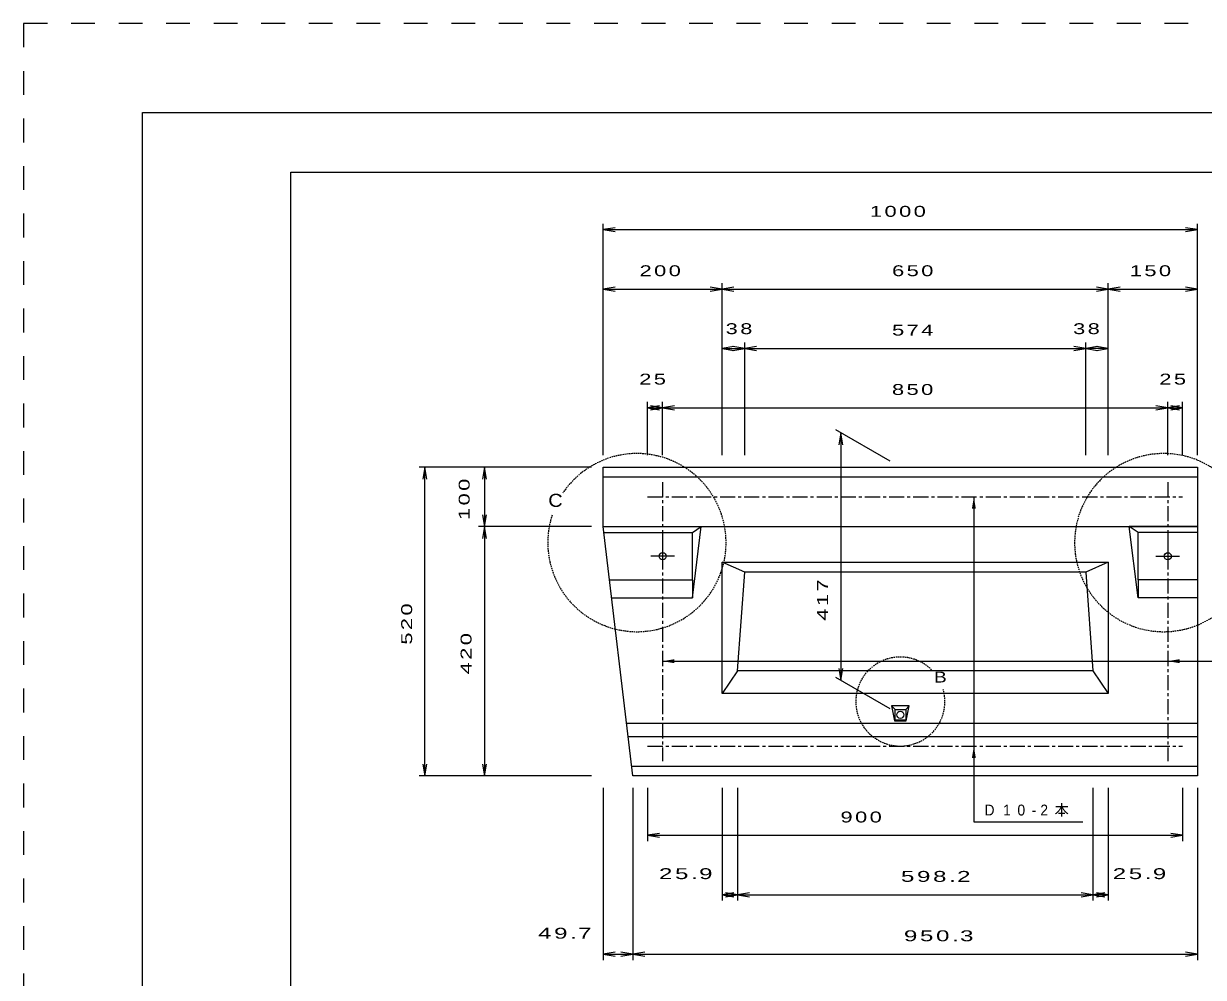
# Model space of a CAD drawing. Units: millimetres at full size, sheet at 1:10. Extents: x -200 to 4400, y -150 to 3120.
# Drawn here: x -200 to 1785, y 1514 to 3120 of the extents above; entities that cross this region are included whole.
import ezdxf
from ezdxf.enums import TextEntityAlignment as Align

# ---------------------------------------------------------------- set-up
doc = ezdxf.new("R2010")
doc.units = ezdxf.units.MM
doc.header["$LTSCALE"] = 10
for name, pattern in [('USER1', [8, 4, -4]), ('USER2', [0.375, 0.25, -0.125]), ('USER3', [4.064, 2.54, -0.508, 0.508, -0.508])]:
    doc.linetypes.add(name, pattern=pattern)
for name, color, linetype, lineweight in [('0_3', 7, 'Continuous', 13), ('V-nasSTD', 5, 'USER1', 13), ('中心線', 7, 'USER3', 13), ('実線', 2, 'Continuous', 13), ('寸法線', 2, 'Continuous', 13)]:
    doc.layers.add(name, color=color, linetype=linetype, lineweight=lineweight)
doc.styles.add('標準ベクトル', font='')
doc.styles.get('標準ベクトル').set_extended_font_data('標準ベクトル')

# ---------------------------------------------------------------- blocks, each defined once
blk = doc.blocks.new('open_arrow')
at = {"color": 0, "linetype": 'Continuous', "lineweight": -2}
blk.add_lwpolyline([(7.5, 1.25), (0, 0), (7.5, -1.25)], dxfattribs=at)
blk = doc.blocks.new('filled_arrow')
at = {"color": 0, "linetype": 'Continuous', "lineweight": -2}
blk.add_solid([(7.5, 1.25), (0, 0), (7.5, -1.25)], dxfattribs=at)

msp = doc.modelspace()

# ---------------------------------------------------------------- linework, layer by layer
at = {"layer": '0_3'}
for p, q in [((0, 0), (0, 2970)), ((0, 2970), (4200, 2970))]:
    msp.add_line(p, q, dxfattribs=at)
at = {"layer": '0_3', "color": 6}
for p, q in [((250, 100), (250, 2870)), ((250, 2870), (4100, 2870))]:
    msp.add_line(p, q, dxfattribs=at)
at = {"layer": 'V-nasSTD'}
for p, q in [((4400, 3120), (-200, 3120)), ((-200, 3120), (-200, -150))]:
    msp.add_line(p, q, dxfattribs=at)
at = {"layer": '中心線'}
for p, q in [((875.18, 2347.93), (875.18, 1877.93)), ((1725.48, 2347.93), (1725.48, 1877.93)), ((850.18, 2322.93), (1750.48, 2322.93)), ((850.18, 1902.93), (1750.48, 1902.93))]:
    msp.add_line(p, q, dxfattribs=at)
at = {"layer": '実線', "color": 6}
for p, q in [((775.48, 2272.93), (775.48, 2372.93)), ((775.48, 2372.93), (1775.48, 2372.93)), ((1775.48, 2372.93), (1775.48, 1852.93)), ((825.18, 1852.93), (775.48, 2272.93)), ((1775.48, 1852.93), (825.18, 1852.93))]:
    msp.add_line(p, q, dxfattribs=at)
at = {"layer": '実線'}
for p, q in [((775.48, 2356.93), (1775.48, 2356.93)), ((775.48, 2272.93), (1775.48, 2272.93)), ((925.48, 2262.93), (940.48, 2272.93)), ((1675.48, 2262.93), (1660.48, 2272.93)), ((776.66, 2262.93), (925.48, 2262.93)), ((925.48, 2182.93), (925.48, 2262.93)), ((1775.48, 2262.93), (1675.48, 2262.93)), ((1675.48, 2182.93), (1675.48, 2262.93)), ((875.48, 2242.93), (875.48, 2202.93)), ((1725.48, 2242.93), (1725.48, 2202.93)), ((895.48, 2222.93), (855.48, 2222.93)), ((1013.48, 2196.03), (975.48, 2212.93)), ((1625.48, 2212.93), (1587.48, 2196.03)), ((1705.48, 2222.93), (1745.48, 2222.93)), ((1001.38, 2029.93), (1013.48, 2196.03)), ((1587.48, 2196.03), (1013.48, 2196.03)), ((1587.48, 2196.03), (1599.58, 2029.93)), ((786.13, 2182.93), (925.48, 2182.93)), ((925.48, 2182.93), (925.48, 2152.93)), ((1775.48, 2182.93), (1675.48, 2182.93)), ((1675.48, 2182.93), (1675.48, 2152.93)), ((1001.38, 2029.93), (975.48, 1991.93)), ((1599.58, 2029.93), (1001.38, 2029.93)), ((1599.58, 2029.93), (1625.48, 1991.93)), ((1260.48, 1970.93), (1265.48, 1945.93)), ((1290.48, 1970.93), (1260.48, 1970.93)), ((1266.48, 1964.93), (1260.48, 1970.93)), ((1284.48, 1964.93), (1290.48, 1970.93)), ((1285.48, 1945.93), (1290.48, 1970.93)), ((1265.48, 1945.93), (1266.48, 1946.93)), ((1265.48, 1945.93), (1285.48, 1945.93)), ((1266.48, 1964.93), (1284.48, 1964.93)), ((1266.48, 1946.93), (1266.48, 1964.93)), ((1284.48, 1946.93), (1266.48, 1946.93)), ((1284.48, 1964.93), (1284.48, 1946.93)), ((1285.48, 1945.93), (1284.48, 1946.93)), ((814.64, 1941.99), (1775.48, 1941.99)), ((817.28, 1919.63), (1775.48, 1919.63)), ((823.2, 1869.63), (1775.48, 1869.63))]:
    msp.add_line(p, q, dxfattribs=at)
at = {"layer": '実線', "color": 7}
for p, q in [((775.48, 2272.93), (940.48, 2272.93)), ((925.48, 2152.93), (940.48, 2272.93)), ((1775.48, 2272.93), (1660.48, 2272.93)), ((1675.48, 2152.93), (1660.48, 2272.93)), ((789.68, 2152.93), (925.48, 2152.93)), ((1775.48, 2152.93), (1675.48, 2152.93))]:
    msp.add_line(p, q, dxfattribs=at)
msp.add_lwpolyline([(1625.48, 1991.93), (975.48, 1991.93), (975.48, 2212.93), (1625.48, 2212.93)], close=True, dxfattribs=at)
at = {"layer": '実線'}
for centre in [(875.48, 2222.93), (1725.48, 2222.93), (1275.48, 1955.93)]:
    msp.add_circle(centre, 6, dxfattribs=at)
at = {"layer": '寸法線'}
for p, q in [((775.48, 2392.93), (775.48, 2782.93)), ((1775.48, 2392.93), (1775.48, 2782.93)), ((775.48, 2772.93), (1775.48, 2772.93)), ((775.48, 2392.93), (775.48, 2682.93)), ((975.48, 2392.93), (975.48, 2682.93)), ((975.48, 2392.93), (975.48, 2682.93)), ((1625.48, 2392.93), (1625.48, 2682.93)), ((1625.48, 2392.93), (1625.48, 2682.93)), ((1775.48, 2392.93), (1775.48, 2682.93)), ((775.48, 2672.93), (975.48, 2672.93)), ((975.48, 2672.93), (1625.48, 2672.93)), ((1625.48, 2672.93), (1775.48, 2672.93)), ((975.48, 2392.93), (975.48, 2582.93)), ((1013.48, 2392.93), (1013.48, 2582.93)), ((1013.48, 2392.93), (1013.48, 2582.93)), ((1587.48, 2392.93), (1587.48, 2582.93)), ((1587.48, 2392.93), (1587.48, 2582.93)), ((1625.48, 2392.93), (1625.48, 2582.93)), ((975.48, 2572.93), (1013.48, 2572.93)), ((1013.48, 2572.93), (1587.48, 2572.93)), ((1625.48, 2572.93), (1587.48, 2572.93)), ((850.18, 2392.93), (850.18, 2482.93)), ((875.18, 2392.93), (875.18, 2482.93)), ((1725.48, 2392.93), (1725.48, 2482.93)), ((1750.48, 2392.93), (1750.48, 2482.93)), ((850.18, 2472.93), (875.18, 2472.93)), ((875.18, 2472.93), (1725.48, 2472.93)), ((1725.48, 2472.93), (1750.48, 2472.93)), ((1258.16, 2382.93), (1166.82, 2435.67)), ((1175.48, 2430.67), (1175.48, 2013.67)), ((755.48, 2372.93), (465.48, 2372.93)), ((475.48, 1852.93), (475.48, 2372.93)), ((755.48, 2372.93), (565.48, 2372.93)), ((575.48, 2372.93), (575.48, 2272.93)), ((755.48, 2272.93), (565.48, 2272.93)), ((755.48, 2272.93), (565.48, 2272.93)), ((575.48, 2272.93), (575.48, 1852.93)), ((875.18, 2046.22), (2054.08, 2046.22)), ((1725.48, 2046.22), (1806.54, 2046.22)), ((1258.16, 1965.93), (1166.82, 2018.67)), ((1399.19, 1902.93), (1399.19, 1852.93)), ((755.48, 1852.93), (465.48, 1852.93)), ((755.48, 1852.93), (565.48, 1852.93)), ((775.48, 1832.93), (775.48, 1542.93)), ((825.18, 1832.93), (825.18, 1542.93)), ((825.18, 1832.93), (825.18, 1542.93)), ((850.18, 1832.93), (850.18, 1742.93)), ((975.48, 1832.93), (975.48, 1642.93)), ((1001.38, 1832.93), (1001.38, 1642.93)), ((1001.38, 1832.93), (1001.38, 1642.93)), ((1599.58, 1832.93), (1599.58, 1642.93)), ((1599.58, 1832.93), (1599.58, 1642.93)), ((1625.48, 1832.93), (1625.48, 1642.93)), ((1750.48, 1832.93), (1750.48, 1742.93)), ((1775.48, 1832.93), (1775.48, 1542.93)), ((850.18, 1752.93), (1750.48, 1752.93)), ((975.48, 1652.93), (1001.38, 1652.93)), ((1001.38, 1652.93), (1599.58, 1652.93)), ((1625.48, 1652.93), (1599.58, 1652.93)), ((775.48, 1552.93), (825.18, 1552.93)), ((825.18, 1552.93), (1775.48, 1552.93))]:
    msp.add_line(p, q, dxfattribs=at)
msp.add_lwpolyline([(1399.19, 2322.93), (1399.19, 1775.91), (1582.78, 1775.91)], dxfattribs=at)
at = {"layer": '寸法線', "linetype": 'USER2'}
for centre, radius, start, end in [((832.19, 2245.87), 150, 161.99961, 146.35733), ((1718.76, 2245.87), 150, 33.64267, 18.00039), ((1275.48, 1978.21), 75, 45.39611, 15.73329)]:
    msp.add_arc(centre, radius, start, end, dxfattribs=at)

# ---------------------------------------------------------------- block references
at = {"layer": '寸法線', "xscale": 2.67, "yscale": 2.67}
for name, p in [('open_arrow', (775.48, 2772.93)), ('open_arrow', (775.48, 2672.93)), ('open_arrow', (975.48, 2672.93)), ('open_arrow', (1625.48, 2672.93)), ('open_arrow', (975.48, 2572.93)), ('open_arrow', (1013.48, 2572.93)), ('open_arrow', (1587.48, 2572.93)), ('open_arrow', (850.18, 2472.93)), ('open_arrow', (875.18, 2472.93)), ('open_arrow', (1725.48, 2472.93)), ('filled_arrow', (875.18, 2046.22)), ('filled_arrow', (1725.48, 2046.22)), ('open_arrow', (850.18, 1752.93)), ('open_arrow', (975.48, 1652.93)), ('open_arrow', (1001.38, 1652.93)), ('open_arrow', (1599.58, 1652.93)), ('open_arrow', (775.48, 1552.93)), ('open_arrow', (825.18, 1552.93))]:
    msp.add_blockref(name, p, dxfattribs=at)
for name, p, rotation in [('open_arrow', (1775.48, 2772.93), 180), ('open_arrow', (975.48, 2672.93), 180), ('open_arrow', (1625.48, 2672.93), 180), ('open_arrow', (1775.48, 2672.93), 180), ('open_arrow', (1013.48, 2572.93), 180), ('open_arrow', (1587.48, 2572.93), 180), ('open_arrow', (1625.48, 2572.93), 180), ('open_arrow', (875.18, 2472.93), 180), ('open_arrow', (1725.48, 2472.93), 180), ('open_arrow', (1750.48, 2472.93), 180), ('open_arrow', (1175.48, 2430.67), 270), ('open_arrow', (475.48, 2372.93), 270), ('open_arrow', (575.48, 2372.93), 270), ('filled_arrow', (1399.19, 2322.93), 270), ('open_arrow', (575.48, 2272.93), 90), ('open_arrow', (575.48, 2272.93), 270), ('open_arrow', (1175.48, 2013.67), 90), ('filled_arrow', (1399.19, 1902.93), 270), ('open_arrow', (475.48, 1852.93), 90), ('open_arrow', (575.48, 1852.93), 90), ('open_arrow', (1750.48, 1752.93), 180), ('open_arrow', (1001.38, 1652.93), 180), ('open_arrow', (1599.58, 1652.93), 180), ('open_arrow', (1625.48, 1652.93), 180), ('open_arrow', (825.18, 1552.93), 180), ('open_arrow', (1775.48, 1552.93), 180)]:
    msp.add_blockref(name, p, dxfattribs=dict(at, rotation=rotation))

# ---------------------------------------------------------------- texts
at = {"layer": '寸法線', "style": '標準ベクトル'}
for s, height, width, p in [('C', 21.99, 1.15, (682.88, 2299.49)), ('B', 18.33, 1.3, (1332.25, 2004.8))]:
    msp.add_text(s, height=height, dxfattribs=dict(at, width=width)).set_placement(p, align=Align.BOTTOM_LEFT)
at = {"layer": '寸法線', "char_height": 18.33, "style": '標準ベクトル'}
for s, insert, attachment_point in [('\\T1.2;\\W1.5;1000', (1273.35, 2812.93), 2), ('\\T1.2;\\W1.5;200', (873.35, 2712.93), 2), ('\\T1.2;\\W1.5;650', (1298.35, 2712.93), 2), ('\\T1.2;\\W1.5;150', (1698.35, 2712.93), 2), ('\\T1.2;\\W1.5;38', (1005.99, 2615.34), 2), ('\\T1.2;\\W1.5;574', (1298.35, 2612.93), 2), ('\\T1.2;\\W1.5;38', (1590.72, 2615.34), 2), ('\\T1.2;\\W1.5;25', (860.55, 2530.43), 2), ('\\T1.2;\\W1.5;25', (1735.85, 2530.43), 2), ('\\T1.2;\\W1.5;850', (1298.2, 2512.93), 2), ('\\T1.86;\\W0.95;D10-2本', (1417.16, 1784.33), 7), ('\\T1.2;\\W1.5;900', (1211.52, 1792.93), 2), ('\\T1.2;\\W1.65;25.9', (916.55, 1697.54), 2), ('\\T1.2;\\W1.65;598.2', (1337.26, 1692.93), 2), ('\\T1.2;\\W1.65;25.9', (1680.16, 1697.54), 2), ('\\T1.2;\\W1.65;49.7', (713.03, 1597.22), 2), ('\\T1.2;\\W1.65;950.3', (1342.28, 1592.93), 2)]:
    msp.add_mtext(s, dxfattribs=dict(at, insert=insert, attachment_point=attachment_point))
at = {"layer": '寸法線', "char_height": 18.33, "attachment_point": 2, "rotation": 90, "style": '標準ベクトル'}
for s, insert in [('\\T1.2;\\W1.5;100', (532.27, 2320.81)), ('\\T1.2;\\W1.5;417', (1135.48, 2151.18)), ('\\T1.2;\\W1.5;520', (435.48, 2110.81)), ('\\T1.2;\\W1.5;420', (535.48, 2060.81))]:
    msp.add_mtext(s, dxfattribs=dict(at, insert=insert))

doc.saveas('drawing.dxf')
